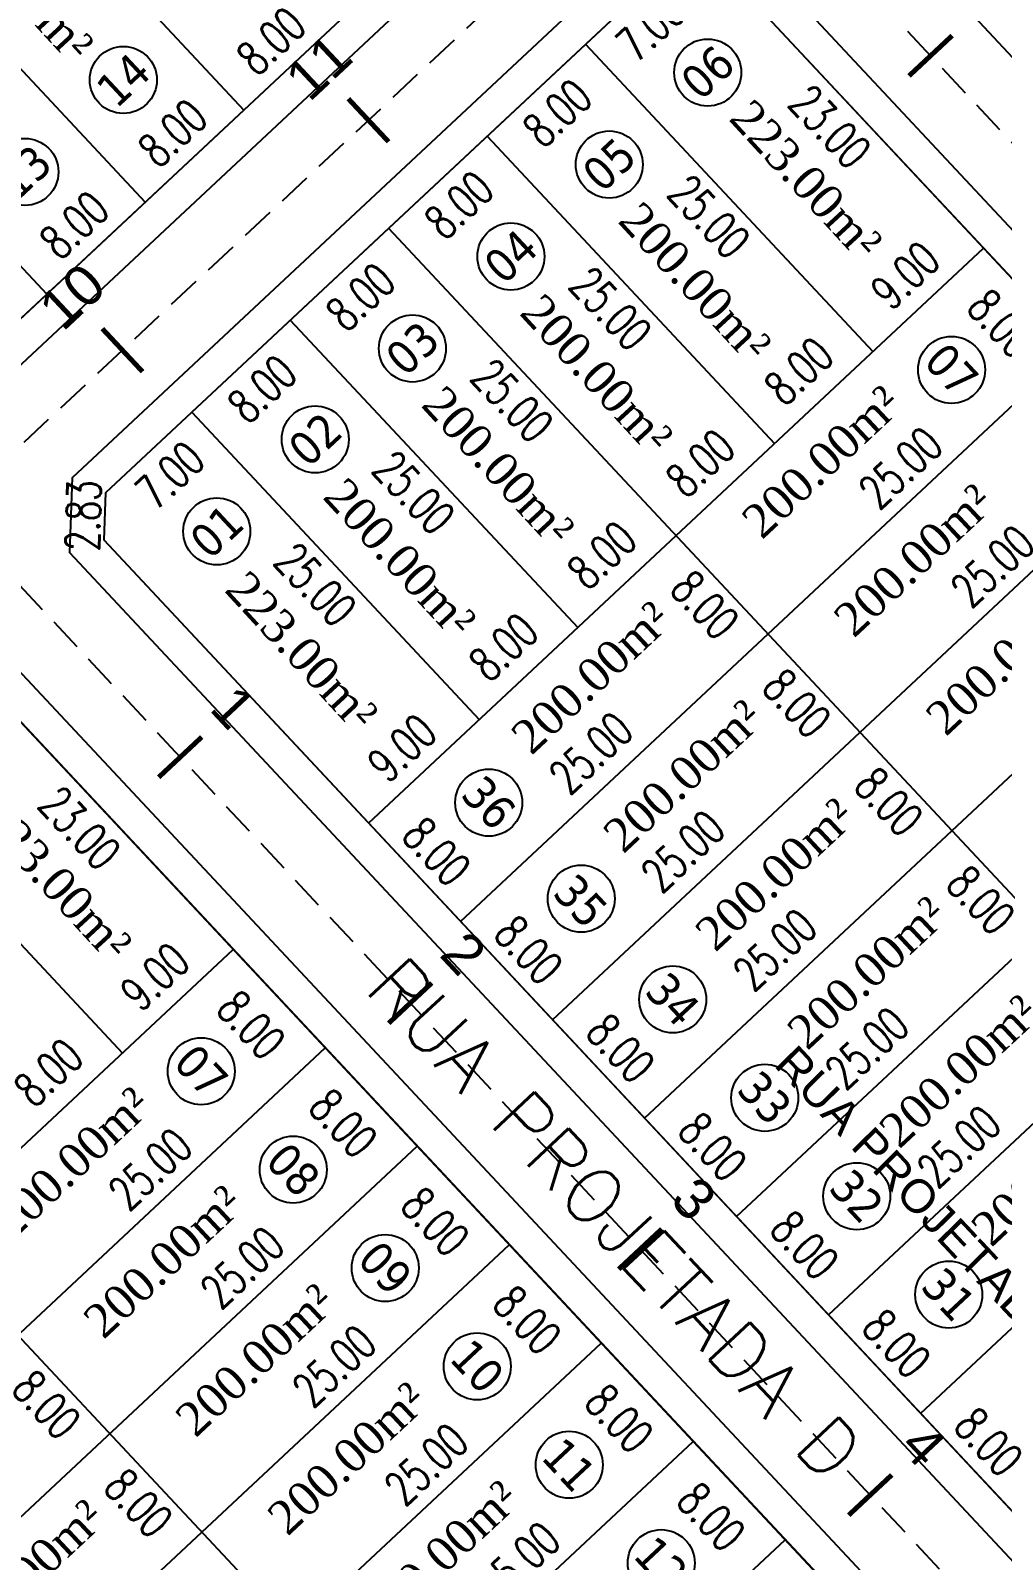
# Model space of a CAD drawing. Header units: metres. Extents: x 437145 to 443371, y 9612590 to 9615494.
# Drawn here: x 437368.7 to 437426.4, y 9614756.8 to 9614847.7 of the extents above; entities that cross this region are included whole.
import ezdxf

# ---------------------------------------------------------------- set-up
doc = ezdxf.new("R2010")
doc.units = ezdxf.units.M
doc.linetypes.add('ACAD_ISO02W100', pattern=[15, 12, -3])
doc.linetypes.add('DASHED2', pattern=[0.375, 0.25, -0.125])
for name, color, linetype in [('ADUTORA', 90, 'Continuous'), ('Auxiliar', 7, 'Continuous'), ('COTAS', 10, 'Continuous'), ('Eixo Acesso', 2, 'ACAD_ISO02W100'), ('Estacas', 7, 'Continuous'), ('Layer3', 1, 'Continuous'), ('M_FIO', 32, 'Continuous'), ('ÁREA', 7, 'Continuous')]:
    doc.layers.add(name, color=color, linetype=linetype)
doc.layers.get('0').off()
doc.styles.add('ARIAL', font='arial.ttf')
doc.styles.add('COTAS', font='romans.shx', dxfattribs={"width": 0.7})
doc.styles.add('symplex', font='simplex.shx', dxfattribs={"bigfont": 'bigfont.shx'})
doc.styles.add('tahoma', font='tahoma.ttf')
doc.styles.add('ÁREA', font='times.ttf', dxfattribs={"height": 2})
doc.dimstyles.new('C-75', dxfattribs={"dimtxt": 2, "dimasz": 0.2, "dimexe": 0, "dimexo": 0, "dimgap": 1, "dimtad": 0, "dimzin": 4, "dimdsep": 46, "dimtxsty": 'COTAS', "dimblk1": 'BOL-COT', "dimblk2": 'BOL-COT', "dimsah": 1, "dimcen": 0.1, "dimse1": 1, "dimse2": 1, "dimsd1": 1, "dimsd2": 1, "dimclrd": 8, "dimclre": 256, "dimaunit": 1, "dimadec": 3, "dimazin": 0, "dimtfac": 0.5, "dimtix": 1, "dimtmove": 0, "dimatfit": 3, "dimldrblk": 'BOL-COT', "dimfxl": 1, "dimtolj": 1, "dimtzin": 0, "dimarcsym": 0})

# ---------------------------------------------------------------- blocks, each defined once
blk = doc.blocks.new('Est')
at = {"const_width": 0.2}
blk.add_lwpolyline([(0, -1.19999999925494), (0, 1.200000001117586)], dxfattribs=at)
blk = doc.blocks.new('*D34')
at = {"layer": 'Layer3', "transparency": 16777216, "insert": (2648.772232264538, 1163.433519210066), "char_height": 2, "attachment_point": 5, "rotation": 0.002037063899419806, "style": 'COTAS'}
blk.add_mtext('\\A1;8.00', dxfattribs=at)
blk = doc.blocks.new('BOL-COT')
at = {"layer": 'COTAS'}
for p, q in [((-1.999999999999943, 8.53e-14), (2, 8.53e-14)), ((0, -2.999999999999971), (0, 3.000000000000028))]:
    blk.add_line(p, q, dxfattribs=at)
blk.add_circle((0, 0), 0.4, dxfattribs=at)
blk = doc.blocks.new('*D35')
at = {"layer": 'Layer3', "transparency": 16777216, "insert": (2640.772232270832, 1163.433235704298), "char_height": 2, "attachment_point": 5, "rotation": 0.0020370105386685595, "style": 'COTAS'}
blk.add_mtext('\\A1;8.00', dxfattribs=at)
blk = doc.blocks.new('*D36')
at = {"layer": 'Layer3', "transparency": 16777216, "insert": (2632.772232275457, 1163.432951325882), "char_height": 2, "attachment_point": 5, "rotation": 0.002037023878827723, "style": 'COTAS'}
blk.add_mtext('\\A1;8.00', dxfattribs=at)
blk = doc.blocks.new('*D371')
at = {"layer": 'Layer3', "transparency": 16777216, "insert": (2597.273511991792, 1127.708918668661), "char_height": 2, "attachment_point": 5, "rotation": 0.0017799846505465067, "style": 'COTAS'}
blk.add_mtext('\\A1;8.00', dxfattribs=at)
blk = doc.blocks.new('*D374')
at = {"layer": 'Layer3', "transparency": 16777216, "insert": (2608.53649510722, 1137.049171293905), "char_height": 2, "attachment_point": 5, "rotation": 270.0020370498348, "style": 'COTAS'}
blk.add_mtext('\\A1;23.00', dxfattribs=at)
blk = doc.blocks.new('*D376')
at = {"layer": 'Layer3', "transparency": 16777216, "insert": (2605.773508370029, 1127.549372935067), "char_height": 2, "attachment_point": 5, "rotation": 0.0020259455712132377, "style": 'COTAS'}
blk.add_mtext('\\A1;9.00', dxfattribs=at)
blk = doc.blocks.new('*D377')
at = {"layer": 'Layer3', "transparency": 16777216, "insert": (2607.994002007612, 1121.549151995918), "char_height": 2, "attachment_point": 5, "rotation": 270.0020370580631, "style": 'COTAS'}
blk.add_mtext('\\A1;8.00', dxfattribs=at)
blk = doc.blocks.new('*D378')
at = {"layer": 'Layer3', "transparency": 16777216, "insert": (2597.773797958392, 1119.392522829916), "char_height": 2, "attachment_point": 5, "rotation": 0.0020370569586835563, "style": 'COTAS'}
blk.add_mtext('\\A1;25.00', dxfattribs=at)
blk = doc.blocks.new('*D382')
at = {"layer": 'Layer3', "transparency": 16777216, "insert": (2607.9942864344, 1113.549152002103), "char_height": 2, "attachment_point": 5, "rotation": 270.00203704305534, "style": 'COTAS'}
blk.add_mtext('\\A1;8.00', dxfattribs=at)
blk = doc.blocks.new('*D383')
at = {"layer": 'Layer3', "transparency": 16777216, "insert": (2597.774082384144, 1111.392522837366), "char_height": 2, "attachment_point": 5, "rotation": 0.002037048421005068, "style": 'COTAS'}
blk.add_mtext('\\A1;25.00', dxfattribs=at)
blk = doc.blocks.new('*D385')
at = {"layer": 'Layer3', "transparency": 16777216, "insert": (2583.707817679528, 1113.370432805601), "char_height": 2, "attachment_point": 5, "rotation": 270.0020370509775, "style": 'COTAS'}
blk.add_mtext('\\A1;8.00', dxfattribs=at)
blk = doc.blocks.new('*D387')
at = {"layer": 'Layer3', "transparency": 16777216, "insert": (2607.994570849516, 1105.549152009503), "char_height": 2, "attachment_point": 5, "rotation": 270.0020370443069, "style": 'COTAS'}
blk.add_mtext('\\A1;8.00', dxfattribs=at)
blk = doc.blocks.new('*D388')
at = {"layer": 'Layer3', "transparency": 16777216, "insert": (2597.774366808196, 1103.39252284668), "char_height": 2, "attachment_point": 5, "rotation": 0.002037048421005068, "style": 'COTAS'}
blk.add_mtext('\\A1;25.00', dxfattribs=at)
blk = doc.blocks.new('*D390')
at = {"layer": 'Layer3', "transparency": 16777216, "insert": (2583.70810210387, 1105.370432813051), "char_height": 2, "attachment_point": 5, "rotation": 270.00203705848185, "style": 'COTAS'}
blk.add_mtext('\\A1;8.00', dxfattribs=at)
blk = doc.blocks.new('*D392')
at = {"layer": 'Layer3', "transparency": 16777216, "insert": (2607.994855283696, 1097.549152014561), "char_height": 2, "attachment_point": 5, "rotation": 270.0020370576452, "style": 'COTAS'}
blk.add_mtext('\\A1;8.00', dxfattribs=at)
blk = doc.blocks.new('*D393')
at = {"layer": 'Layer3', "transparency": 16777216, "insert": (2597.77465123614, 1095.392522853199), "char_height": 2, "attachment_point": 5, "rotation": 0.002037044152142905, "style": 'COTAS'}
blk.add_mtext('\\A1;25.00', dxfattribs=at)
blk = doc.blocks.new('*D397')
at = {"layer": 'Layer3', "transparency": 16777216, "insert": (2607.9951397044, 1089.549152018568), "char_height": 2, "attachment_point": 5, "rotation": 270.00203705056106, "style": 'COTAS'}
blk.add_mtext('\\A1;8.00', dxfattribs=at)
blk = doc.blocks.new('*D398')
at = {"layer": 'Layer3', "transparency": 16777216, "insert": (2597.77493565926, 1087.392522862512), "char_height": 2, "attachment_point": 5, "rotation": 0.002037044152142905, "style": 'COTAS'}
blk.add_mtext('\\A1;25.00', dxfattribs=at)
blk = doc.blocks.new('*D402')
at = {"layer": 'Layer3', "transparency": 16777216, "insert": (2607.995424137766, 1081.549152027215), "char_height": 2, "attachment_point": 5, "rotation": 270.00203704388855, "style": 'COTAS'}
blk.add_mtext('\\A1;8.00', dxfattribs=at)
blk = doc.blocks.new('*D450')
at = {"layer": 'Layer3', "transparency": 16777216, "insert": (2665.772758013434, 1148.631599573749), "char_height": 2, "attachment_point": 5, "rotation": 0.0020228337009015563, "style": 'COTAS'}
blk.add_mtext('\\A1;7.00', dxfattribs=at)
blk = doc.blocks.new('*D451')
at = {"layer": 'Layer3', "transparency": 16777216, "insert": (2626.772756270554, 1148.693116964172), "char_height": 2, "attachment_point": 5, "rotation": 0.00203696670719094, "style": 'COTAS'}
blk.add_mtext('\\A1;7.00', dxfattribs=at)
blk = doc.blocks.new('*D452')
at = {"layer": 'Layer3', "transparency": 16777216, "insert": (2634.273511978213, 1127.71023413572), "char_height": 2, "attachment_point": 5, "rotation": 0.001780011330945045, "style": 'COTAS'}
blk.add_mtext('\\A1;8.00', dxfattribs=at)
blk = doc.blocks.new('*D453')
at = {"layer": 'Layer3', "transparency": 16777216, "insert": (2634.272755919036, 1148.700461267824), "char_height": 2, "attachment_point": 5, "rotation": 0.002034049011651606, "style": 'COTAS'}
blk.add_mtext('\\A1;8.00', dxfattribs=at)
blk = doc.blocks.new('*D454')
at = {"layer": 'Layer3', "transparency": 16777216, "insert": (2636.642659202999, 1138.050152402283), "char_height": 2, "attachment_point": 5, "rotation": 270.00203705218485, "style": 'COTAS'}
blk.add_mtext('\\A1;25.00', dxfattribs=at)
blk = doc.blocks.new('*D455')
at = {"layer": 'Layer3', "transparency": 16777216, "insert": (2628.642659211643, 1138.049867975441), "char_height": 2, "attachment_point": 5, "rotation": 270.0020370520516, "style": 'COTAS'}
blk.add_mtext('\\A1;25.00', dxfattribs=at)
blk = doc.blocks.new('*D456')
at = {"layer": 'Layer3', "transparency": 16777216, "insert": (2642.273511973856, 1127.710518514137), "char_height": 2, "attachment_point": 5, "rotation": 0.0017799979907171283, "style": 'COTAS'}
blk.add_mtext('\\A1;8.00', dxfattribs=at)
blk = doc.blocks.new('*D457')
at = {"layer": 'Layer3', "transparency": 16777216, "insert": (2642.272755914548, 1148.700745653692), "char_height": 2, "attachment_point": 5, "rotation": 0.0020340623517878507, "style": 'COTAS'}
blk.add_mtext('\\A1;8.00', dxfattribs=at)
blk = doc.blocks.new('*D458')
at = {"layer": 'Layer3', "transparency": 16777216, "insert": (2644.642659199157, 1138.05043678537), "char_height": 2, "attachment_point": 5, "rotation": 270.0020370516512, "style": 'COTAS'}
blk.add_mtext('\\A1;25.00', dxfattribs=at)
blk = doc.blocks.new('*D459')
at = {"layer": 'Layer3', "transparency": 16777216, "insert": (2650.273511968492, 1127.710802987548), "char_height": 2, "attachment_point": 5, "rotation": 0.0017800113307674277, "style": 'COTAS'}
blk.add_mtext('\\A1;8.00', dxfattribs=at)
blk = doc.blocks.new('*D460')
at = {"layer": 'Layer3', "transparency": 16777216, "insert": (2650.272755910566, 1148.701030123378), "char_height": 2, "attachment_point": 5, "rotation": 0.002034049011663064, "style": 'COTAS'}
blk.add_mtext('\\A1;8.00', dxfattribs=at)
blk = doc.blocks.new('*D461')
at = {"layer": 'Layer3', "transparency": 16777216, "insert": (2652.642659193278, 1138.050721255095), "char_height": 2, "attachment_point": 5, "rotation": 270.00203705031737, "style": 'COTAS'}
blk.add_mtext('\\A1;25.00', dxfattribs=at)
blk = doc.blocks.new('*D462')
at = {"layer": 'Layer3', "transparency": 16777216, "insert": (2658.273511963756, 1127.711087405081), "char_height": 2, "attachment_point": 5, "rotation": 0.0017799979907572345, "style": 'COTAS'}
blk.add_mtext('\\A1;8.00', dxfattribs=at)
blk = doc.blocks.new('*D463')
at = {"layer": 'Layer3', "transparency": 16777216, "insert": (2658.272755905962, 1148.701314548361), "char_height": 2, "attachment_point": 5, "rotation": 0.002034062351570127, "style": 'COTAS'}
blk.add_mtext('\\A1;8.00', dxfattribs=at)
blk = doc.blocks.new('*D464')
at = {"layer": 'Layer3', "transparency": 16777216, "insert": (2660.642659188883, 1138.05100567922), "char_height": 2, "attachment_point": 5, "rotation": 270.00203704778266, "style": 'COTAS'}
blk.add_mtext('\\A1;25.00', dxfattribs=at)
blk = doc.blocks.new('*D465')
at = {"layer": 'Layer3', "transparency": 16777216, "insert": (2669.536495077738, 1137.051340042357), "char_height": 2, "attachment_point": 5, "rotation": 270.0020370522999, "style": 'COTAS'}
blk.add_mtext('\\A1;23.00', dxfattribs=at)
blk = doc.blocks.new('*D466')
at = {"layer": 'Layer3', "transparency": 16777216, "insert": (2625.773511387308, 1127.454118149686), "char_height": 2, "attachment_point": 5, "rotation": 0.002037056488290936, "style": 'COTAS'}
blk.add_mtext('\\A1;9.00', dxfattribs=at)
blk = doc.blocks.new('*D467')
at = {"layer": 'Layer3', "transparency": 16777216, "insert": (2666.773508342824, 1127.551541678938), "char_height": 2, "attachment_point": 5, "rotation": 0.0020259337131927585, "style": 'COTAS'}
blk.add_mtext('\\A1;9.00', dxfattribs=at)
blk = doc.blocks.new('*D468')
at = {"layer": 'Layer3', "transparency": 16777216, "insert": (2668.994001980749, 1121.551320742566), "char_height": 2, "attachment_point": 5, "rotation": 270.0020370584799, "style": 'COTAS'}
blk.add_mtext('\\A1;8.00', dxfattribs=at)
blk = doc.blocks.new('*D469')
at = {"layer": 'Layer3', "transparency": 16777216, "insert": (2658.773797931455, 1119.394691580306), "char_height": 2, "attachment_point": 5, "rotation": 0.002037048421005068, "style": 'COTAS'}
blk.add_mtext('\\A1;25.00', dxfattribs=at)
blk = doc.blocks.new('*D470')
at = {"layer": 'Layer3', "transparency": 16777216, "insert": (2623.065885604907, 1121.549687852572), "char_height": 2, "attachment_point": 5, "rotation": 270.00203705722976, "style": 'COTAS'}
blk.add_mtext('\\A1;8.00', dxfattribs=at)
blk = doc.blocks.new('*D471')
at = {"layer": 'Layer3', "transparency": 16777216, "insert": (2644.707533229051, 1121.372601542953), "char_height": 2, "attachment_point": 5, "rotation": 270.00203705139387, "style": 'COTAS'}
blk.add_mtext('\\A1;8.00', dxfattribs=at)
blk = doc.blocks.new('*D472')
at = {"layer": 'Layer3', "transparency": 16777216, "insert": (2633.773073566405, 1119.580843458283), "char_height": 2, "attachment_point": 5, "rotation": 0.02224350912377852, "style": 'COTAS'}
blk.add_mtext('\\A1;25.00', dxfattribs=at)
blk = doc.blocks.new('*D474')
at = {"layer": 'Layer3', "transparency": 16777216, "insert": (2658.774082356359, 1111.394691579375), "char_height": 2, "attachment_point": 5, "rotation": 0.00203705268987296, "style": 'COTAS'}
blk.add_mtext('\\A1;25.00', dxfattribs=at)
blk = doc.blocks.new('*D475')
at = {"layer": 'Layer3', "transparency": 16777216, "insert": (2623.066170030821, 1113.549687856812), "char_height": 2, "attachment_point": 5, "rotation": 270.0020370438891, "style": 'COTAS'}
blk.add_mtext('\\A1;8.00', dxfattribs=at)
blk = doc.blocks.new('*D476')
at = {"layer": 'Layer3', "transparency": 16777216, "insert": (2644.707817649143, 1113.372601546678), "char_height": 2, "attachment_point": 5, "rotation": 270.00203705722976, "style": 'COTAS'}
blk.add_mtext('\\A1;8.00', dxfattribs=at)
blk = doc.blocks.new('*D477')
at = {"layer": 'Layer3', "transparency": 16777216, "insert": (2633.773357991684, 1111.580843458283), "char_height": 2, "attachment_point": 5, "rotation": 0.02224352619775021, "style": 'COTAS'}
blk.add_mtext('\\A1;25.00', dxfattribs=at)
blk = doc.blocks.new('*D480')
at = {"layer": 'Layer3', "transparency": 16777216, "insert": (2623.066454454931, 1105.549687865167), "char_height": 2, "attachment_point": 5, "rotation": 270.00203704305676, "style": 'COTAS'}
blk.add_mtext('\\A1;8.00', dxfattribs=at)
blk = doc.blocks.new('*D481')
at = {"layer": 'Layer3', "transparency": 16777216, "insert": (2644.708102077212, 1105.372601559717), "char_height": 2, "attachment_point": 5, "rotation": 270.0020370576476, "style": 'COTAS'}
blk.add_mtext('\\A1;8.00', dxfattribs=at)
blk = doc.blocks.new('*D482')
at = {"layer": 'Layer3', "transparency": 16777216, "insert": (2633.77364241655, 1103.580843463871), "char_height": 2, "attachment_point": 5, "rotation": 0.0222435091221284, "style": 'COTAS'}
blk.add_mtext('\\A1;25.00', dxfattribs=at)
blk = doc.blocks.new('*D485')
at = {"layer": 'Layer3', "transparency": 16777216, "insert": (2623.06673887974, 1097.549687873113), "char_height": 2, "attachment_point": 5, "rotation": 270.0020370588973, "style": 'COTAS'}
blk.add_mtext('\\A1;8.00', dxfattribs=at)
blk = doc.blocks.new('*D486')
at = {"layer": 'Layer3', "transparency": 16777216, "insert": (2644.708386505396, 1097.372601557854), "char_height": 2, "attachment_point": 5, "rotation": 270.00203705181076, "style": 'COTAS'}
blk.add_mtext('\\A1;8.00', dxfattribs=at)
blk = doc.blocks.new('*D487')
at = {"layer": 'Layer3', "transparency": 16777216, "insert": (2633.773926844418, 1095.580843472253), "char_height": 2, "attachment_point": 5, "rotation": 0.022243504854916035, "style": 'COTAS'}
blk.add_mtext('\\A1;25.00', dxfattribs=at)
blk = doc.blocks.new('*D490')
at = {"layer": 'Layer3', "transparency": 16777216, "insert": (2623.067023300939, 1089.549687877536), "char_height": 2, "attachment_point": 5, "rotation": 270.00203705139387, "style": 'COTAS'}
blk.add_mtext('\\A1;8.00', dxfattribs=at)
blk = doc.blocks.new('*D492')
at = {"layer": 'Layer3', "transparency": 16777216, "insert": (2633.774211266926, 1087.580843479703), "char_height": 2, "attachment_point": 5, "rotation": 0.02224350485413681, "style": 'COTAS'}
blk.add_mtext('\\A1;25.00', dxfattribs=at)
blk = doc.blocks.new('*D498')
at = {"layer": 'Layer3', "transparency": 16777216, "insert": (2623.06759215594, 1073.549687889395), "char_height": 2, "attachment_point": 5, "rotation": 270.0020370434717, "style": 'COTAS'}
blk.add_mtext('\\A1;8.00', dxfattribs=at)
blk = doc.blocks.new('*D540')
at = {"layer": 'Layer3', "transparency": 16777216, "insert": (2621.363768647868, 1150.458552204706), "char_height": 2, "attachment_point": 5, "rotation": 45.00203714226978, "style": 'COTAS'}
blk.add_mtext('\\A1;2.83', dxfattribs=at)
blk = doc.blocks.new('*D815')
at = {"layer": 'Layer3', "transparency": 16777216, "insert": (2623.067307728512, 1081.549687874728), "char_height": 2, "attachment_point": 5, "rotation": 270.0020370509765, "style": 'COTAS'}
blk.add_mtext('\\A1;8.00', dxfattribs=at)
blk = doc.blocks.new('atutu')
at = {"layer": 'Layer3', "color": 0}
blk.add_line((2621.272761371127, 1148.549624311137), (2623.272690263659, 1150.549695423204), dxfattribs=at)
for points in [[(2628.771410533542, 1186.549871355626), (2628.772299219354, 1161.549890185106)], [(2636.7714105297, 1186.550155779678), (2636.772299214639, 1161.550174609158)], [(2644.771410525218, 1186.550440207454), (2644.772299210972, 1161.550459033209)], [(2698.272299179307, 1161.552361747581), (2532.772299272905, 1161.546478644344)], [(2585.272690274893, 1150.548344150516), (2585.277916601941, 1003.548344303253)], [(2601.272690266162, 1150.548914784896), (2601.273579096736, 1125.548914810973)], [(2623.272690067674, 1150.549695222038), (2669.27269024608, 1150.551330669183)], [(2630.272690258886, 1150.549944281909), (2630.273579090334, 1125.549944304261)], [(2638.272690253473, 1150.550228694785), (2638.273579084862, 1125.550228715274)], [(2646.272690248816, 1150.550513102073), (2646.277916575398, 1003.550513051781)], [(2654.272690245207, 1150.55079907212), (2654.273579074967, 1125.550799100059)], [(2662.272690239852, 1150.55108373459), (2662.273579070543, 1125.551083760667)], [(2610.277845480678, 1005.549233153793), (2610.272761378228, 1148.549233019683)], [(2621.277845473227, 1005.549624419171), (2621.272761372058, 1148.549624309275)], [(2671.277845454135, 1005.551402079272), (2671.272761350987, 1148.551401777524)], [(2560.273579120834, 1125.547455387521), (2610.273579101917, 1125.549233049485)], [(2621.273579095106, 1125.549624132323), (2671.273579073395, 1125.55140179615)], [(2560.273863456178, 1117.547455387521), (2610.273863525852, 1117.549233049485)], [(2621.273863429868, 1117.549624335352), (2671.273863499542, 1117.551401997316)], [(2560.274147881161, 1109.547455389384), (2610.274147950777, 1109.54923305321)], [(2621.274147854792, 1109.549624337214), (2671.274147924525, 1109.551402002904)], [(2560.274432308181, 1101.547455404285), (2610.274432375935, 1101.549233064386)], [(2621.274432280765, 1101.549624350253), (2671.274432349683, 1101.551402015942)], [(2560.274716733048, 1093.547455406147), (2610.274716800801, 1093.549233064386)], [(2621.274716706621, 1093.549624355841), (2671.274716774549, 1093.55140201408)], [(2560.275001158962, 1085.547455409873), (2610.275001225668, 1085.5492330737)], [(2621.275001132477, 1085.549624359566), (2671.275001199416, 1085.551402019668)], [(2560.275285585051, 1077.547455417323), (2610.275285653677, 1077.549233079287)], [(2621.275285558624, 1077.549624368879), (2671.275285626378, 1077.551402028981)]]:
    blk.add_lwpolyline(points, dxfattribs=at)
for centre in [(2632.775128605799, 1167.740030816156), (2640.775128601143, 1167.74031524207), (2626.517483219528, 1144.361449288535), (2634.517483214115, 1144.361733716312), (2642.425060610136, 1144.361979393619), (2650.425060608565, 1144.362299289885), (2658.425060600182, 1144.362548245448), (2666.42506059442, 1144.362832665774), (2603.94375406208, 1121.569601482111), (2627.313049014682, 1121.561615569848), (2664.943754035363, 1121.571770226914), (2603.944038488053, 1113.569601480249), (2627.429558332102, 1113.645235762331), (2603.944322912221, 1105.569601491424), (2627.313617863949, 1105.561615577298), (2603.944607340754, 1097.569601497012), (2627.313902292482, 1097.561615588474), (2603.944891762129, 1089.569601498875), (2627.314186714614, 1089.561615590337), (2603.945176189033, 1081.569601511914), (2627.314471138316, 1081.561615588474)]:
    blk.add_circle(centre, 1.990958139869911, dxfattribs=at)
at = {"layer": 'M_FIO'}
for p, q in [((2619.272731918458, 1149.377980325702), (2622.444192033052, 1152.549665967333)), ((2619.272731919564, 1149.377980325702), (2622.444192034158, 1152.549665967333))]:
    blk.add_line(p, q, dxfattribs=at)
for points in [[(2699.100798902592, 1159.552392701018), (2531.943942021486, 1159.546450702804)], [(2699.100798903697, 1159.552392701018), (2531.943942022592, 1159.546450702804)], [(2622.444191834157, 1152.54966576803), (2670.101046265185, 1152.551360121328)], [(2622.444191835263, 1152.54966576803), (2670.101046266291, 1152.551360121328)], [(2612.277874932532, 1004.720877139229), (2612.272731922532, 1149.37773125093)], [(2612.277874933638, 1004.720877139229), (2612.272731923638, 1149.37773125093)], [(2619.277874927992, 1004.721126187924), (2619.27273191939, 1149.377980325702)], [(2619.277874929097, 1004.721126187924), (2619.272731920495, 1149.377980325702)], [(2673.277874905815, 1004.72304605912), (2673.272731897096, 1149.379900003183)], [(2673.277874906921, 1004.72304605912), (2673.272731898201, 1149.379900003183)], [(2680.277874901798, 1004.723295137617), (2680.272731892381, 1149.380148874927)], [(2680.277874902904, 1004.723295137617), (2680.272731893487, 1149.380148874927)]]:
    blk.add_lwpolyline(points, dxfattribs=at)
at = {"layer": 'ADUTORA', "color": 7, "style": 'symplex'}
blk.add_text('RUA PROJETADA D', height=3.284297485517897, rotation=270.0256716937466, dxfattribs=at).set_placement((2614.258553344023, 1118.543453418049))
at = {"layer": 'Layer3', "color": 5, "char_height": 1.999999999999999, "attachment_point": 5, "style": 'tahoma'}
for s, insert, rotation in [('\\A1;13', (2632.775128588221, 1167.740032421756), 0.0020370548664193034), ('\\A1;14', (2640.775128584204, 1167.740316795516), 0.0020370548664193034), ('\\A1;01', (2626.517483219703, 1144.36144929226), 0.0020370548664193034), ('\\A1;02', (2634.517483214115, 1144.361733720037), 0.0020370548664193034), ('\\A1;03', (2642.425060610311, 1144.361979399207), 0.0020370548664193034), ('\\A1;04', (2650.425060608739, 1144.362299295473), 0.0020370548664193034), ('\\A1;05', (2658.425060600299, 1144.362548251036), 0.0020370548664193034), ('\\A1;06', (2666.425060594594, 1144.3628326695), 0.0020370548664193034), ('\\A1;07', (2603.943754064292, 1121.569601487699), 270.0497252510426), ('\\A1;36', (2627.313049014914, 1121.56161557171), 270.0497252510426), ('\\A1;07', (2664.943754036469, 1121.571770230639), 270.0497252510426), ('\\A1;08', (2603.944038489159, 1113.569601483974), 270.0497252510426), ('\\A1;35', (2627.313333439956, 1113.56161557171), 270.0497252510426), ('\\A1;09', (2603.944322914375, 1105.569601498875), 270.0497252510426), ('\\A1;34', (2627.313617864182, 1105.561615579161), 270.0497252510426), ('\\A1;10', (2603.944607341977, 1097.5696015026), 270.0497252510426), ('\\A1;33', (2627.313902292716, 1097.561615586612), 270.0497252510426), ('\\A1;11', (2603.944891764108, 1089.569601504463), 270.0497252510426), ('\\A1;32', (2627.31418671473, 1089.561615588474), 270.0497252510426), ('\\A1;12', (2603.945176191011, 1081.569601515639), 270.0497252510426), ('\\A1;31', (2627.31447113849, 1081.561615586612), 270.0497252510426)]:
    blk.add_mtext(s, dxfattribs=dict(at, insert=insert, rotation=rotation))
at = {"layer": 'ÁREA', "linetype": 'Continuous', "lineweight": -2, "extrusion": (-0.0006588081243978, -0.0262267346955952, 0.9996558029437244), "style": 'ÁREA'}
for s, p in [('200.00m²', (2608.684116964573, 1247.42583162462, -37.25130537612594)), ('223.00m²', (2574.912584035229, 1206.017049484264, -36.16457159791063)), ('200.00m²', (2602.936460326841, 1206.779806899266, -36.18458943470378)), ('223.00m²', (2635.893293147782, 1207.550509007168, -36.20481577272201))]:
    blk.add_text(s, height=1.999999999999999, rotation=270.9999999799873, dxfattribs=at).set_placement(p)
at = {"layer": 'ÁREA', "linetype": 'Continuous', "lineweight": -2, "extrusion": (-0.0006588081243978001, -0.02622673469559521, 0.9996558029437245), "style": 'ÁREA'}
for s, p in [('223.00m²', (2594.906259147942, 1206.5198230991, -36.17776640903463)), ('200.00m²', (2610.933930376772, 1206.98091630994, -36.18986735795434)), ('200.00m²', (2618.931400425099, 1207.182025800653, -36.19514528380036)), ('200.00m²', (2626.928870466449, 1207.383135244631, -36.20042320818698))]:
    blk.add_text(s, height=1.999999999999999, rotation=270.9999999799873, dxfattribs=at).set_placement(p)
at = {"layer": 'ÁREA', "linetype": 'Continuous', "lineweight": -2, "extrusion": (0.02623078245114181, -0.0004708427962515001, 0.9996558029437245), "style": 'ÁREA'}
for p in [(1168.140915286328, -2567.482270414295, 62.82802436335215), (1169.237857902677, -2628.451414025164, 64.4281010710132), (1160.893109917892, -2609.852016994809, 63.93997773183143), (1151.797460902392, -2549.026685191786, 62.34367522704777), (1152.8944035355, -2609.995828802234, 63.9437519348479), (1144.895697142058, -2610.139640616725, 63.94752613797707), (1136.896990754145, -2610.283452427977, 63.95130034093843), (1128.898284360589, -2610.427264236122, 63.95507454413575)]:
    blk.add_text('200.00m²', height=1.999999999999999, rotation=270.9999999484056, dxfattribs=at).set_placement(p)
at = {"layer": 'ÁREA', "linetype": 'Continuous', "lineweight": -2, "extrusion": (0.0262307824511418, -0.0004708427962515, 0.9996558029437244), "style": 'ÁREA'}
for p in [(1168.891816322407, -2609.708205174409, 63.93620352875373), (1160.142208903853, -2567.626082217057, 62.83179856655192), (1161.239151525839, -2628.595225830621, 64.43187527417003), (1152.143502515861, -2567.769894023888, 62.8355727694009), (1153.240445137892, -2628.739037639949, 64.43564947726372), (1144.144796118653, -2567.913705836177, 62.83934697250136), (1136.146089727065, -2568.057517650228, 62.84312117562715)]:
    blk.add_text('200.00m²', height=1.999999999999999, rotation=270.9999999484056, dxfattribs=at).set_placement(p)
at = {"layer": 'Layer3', "color": 0}
for p1, p2, distance, picture, middle in [((2636.772299216444, 1161.550175322551), (2628.772299220402, 1161.549890900362), -1.882918215614994, '*D36', (2632.772232275457, 1163.432951325882)), ((2644.772299211322, 1161.550459700036), (2636.772299215396, 1161.55017527971), -1.8829182156149784, '*D35', (2640.772232270832, 1163.433235704298)), ((2652.772299206956, 1161.550743207666), (2644.772299210681, 1161.550458779889), -1.8829182174790502, '*D34', (2648.772232264538, 1163.433519210066)), ((2623.272690264415, 1150.549695223901), (2621.272761371709, 1148.549624111834), -1.2854138558333417, '*D540', (2621.363768647868, 1150.458552204706)), ((2623.272690264415, 1150.549695223901), (2630.272690258536, 1150.549944086331), -1.8567026921172185, '*D451', (2626.772756270554, 1148.693116964172)), ((2630.27269026005, 1150.549907775927), (2630.273579090392, 1125.549944112408), -1.6304754646085113, '*D455', (2628.642659211643, 1138.049867975441)), ((2630.272690259759, 1150.549908196884), (2638.272690254345, 1150.550192203704), -1.84958893363547, '*D453', (2634.272755919036, 1148.700461267824)), ((2638.272690254345, 1150.550192203704), (2638.273579084746, 1125.550228538322), -1.6304754675775572, '*D454', (2636.642659202999, 1138.050152402283)), ((2638.272690254695, 1150.550192578095), (2646.272690249573, 1150.550476586777), -1.849588929909513, '*D457', (2642.272755914548, 1148.700745653692)), ((2646.272690249573, 1150.550476586777), (2646.27357907974, 1125.550512921396), -1.6304754665293635, '*D458', (2644.642659199157, 1138.05043678537)), ((2646.272690251319, 1150.550477048713), (2654.272690245847, 1150.550761055532), -1.8495889299094976, '*D460', (2650.272755910566, 1148.701030123378)), ((2654.272690245847, 1150.550761055532), (2654.273579075433, 1125.550797392014), -1.630475468393827, '*D461', (2652.642659193278, 1138.050721255095)), ((2654.272690245673, 1150.550761470902), (2662.272690241423, 1150.551045479584), -1.84958892804755, '*D463', (2658.272755905962, 1148.701314548361)), ((2662.272690241423, 1150.551045479584), (2662.273579069903, 1125.551081816065), -1.6304754678103834, '*D464', (2660.642659188883, 1138.05100567922)), ((2662.272690238804, 1150.551083537149), (2669.272690244159, 1150.551330672908), -1.9196075324763557, '*D450', (2665.772758013434, 1148.631599573749)), ((2610.272761378636, 1148.549233028996), (2610.273579102849, 1125.549233047623), -1.7366751346197187, '*D374', (2608.53649510722, 1137.049171293905)), ((2671.272761350987, 1148.551401777524), (2671.273579076189, 1125.55140179615), -1.7366751369484832, '*D465', (2669.536495077738, 1137.051340042357)), ((2593.273579102616, 1125.548628639761), (2601.273579098948, 1125.548877172503), 2.160165763571429, '*D371', (2597.273511991792, 1127.708918668661)), ((2610.273579100986, 1125.549233049485), (2601.273579097901, 1125.548914814699), -2.000299004225474, '*D376', (2605.773508370029, 1127.549372935067)), ((2621.273579095106, 1125.549624132323), (2630.273579090392, 1125.549944112408), 1.904334028523724, '*D466', (2625.773511387308, 1127.454118149686)), ((2630.273579089984, 1125.549944104958), (2638.273579086434, 1125.550192641425), 2.16016576357146, '*D452', (2634.273511978213, 1127.71023413572)), ((2638.273579085095, 1125.550228488031), (2646.273579081602, 1125.550477022636), 2.1601657598454715, '*D456', (2642.273511973856, 1127.710518514137)), ((2646.273579079856, 1125.550512956786), (2654.27357907712, 1125.550761493254), 2.1601657635705505, '*D459', (2650.273511968492, 1127.710802987548)), ((2654.273579075083, 1125.550797384563), (2662.273579071416, 1125.551045919168), 2.1601657542584456, '*D462', (2658.273511963756, 1127.711087405081)), ((2671.273579073395, 1125.55140179615), (2662.273579070252, 1125.551083563226), -2.000299000501533, '*D467', (2666.773508342824, 1127.551541678938)), ((2610.273579100752, 1125.54923304576), (2610.273863527715, 1117.549233049485), -2.279719308062986, '*D377', (2607.994002007612, 1121.549151995918)), ((2621.273579095106, 1125.549624132323), (2621.273863521953, 1117.549624137911), 1.7921642975096803, '*D470', (2623.065885604907, 1121.549687852572)), ((2671.273579074094, 1125.551401792425), (2671.273863501114, 1117.55140179615), -2.279719308294908, '*D468', (2668.994001980749, 1121.551320742566)), ((2610.273863527075, 1117.549233055073), (2585.273863491568, 1117.548344221297), -1.8437341928963509, '*D378', (2597.773797958392, 1119.392522829916)), ((2621.273863835517, 1117.54080740768), (2646.27386350513, 1117.550512969825), 2.03518342289813, '*D472', (2633.773073566405, 1119.580843458283)), ((2671.273863499251, 1117.551401799875), (2646.273863464967, 1117.550512969825), -1.8437341966214038, '*D469', (2658.773797931455, 1119.394691580306)), ((2610.273863527773, 1117.549233051348), (2610.274147952639, 1109.549233055073), -2.2797193072457835, '*D382', (2607.9942864344, 1113.549152002103)), ((2621.273863521953, 1117.549624137911), (2621.274147946935, 1109.549624141637), 1.7921642975105747, '*D475', (2623.066170030821, 1113.549687856812)), ((2610.274147951941, 1109.549233058798), (2585.274147917657, 1109.548344228747), -1.8437341947592134, '*D383', (2597.774082384144, 1111.392522837366)), ((2621.274148260558, 1109.540807405817), (2646.27414793186, 1109.550512975413), 2.035183421036175, '*D477', (2633.773357991684, 1111.580843458283)), ((2671.27414792435, 1109.551401807326), (2646.27414788995, 1109.550512975413), -1.843734189170146, '*D474', (2658.774082356359, 1111.394691579375)), ((2610.274147951824, 1109.549233056936), (2610.274432376866, 1101.549233064386), -2.2797193162707012, '*D387', (2607.994570849516, 1105.549152009503)), ((2621.27414794612, 1109.549624143499), (2621.274432370987, 1101.549624152812), 1.7921642975096646, '*D480', (2623.066454454931, 1105.549687865167)), ((2610.274432376109, 1101.549233068112), (2585.274432341592, 1101.548344238061), -1.843734194758304, '*D388', (2597.774366808196, 1103.39252284668)), ((2621.274432684726, 1101.540807424444), (2646.274432356202, 1101.550512986589), 2.0351834117220307, '*D482', (2633.77364241655, 1103.580843463871)), ((2610.27443237867, 1101.549233066249), (2610.274716805574, 1093.549233066249), -2.2797193098656043, '*D392', (2607.994855283696, 1097.549152014561)), ((2621.27443237285, 1101.549624152812), (2621.274716799928, 1093.5496241584), 1.7921642944837932, '*D485', (2623.06673887974, 1097.549687873113)), ((2621.274717113376, 1093.540807428169), (2646.274716782989, 1093.550512988451), 2.035183417311045, '*D487', (2633.773926844418, 1095.580843472253)), ((2610.274716803828, 1093.549233069974), (2585.274716769485, 1093.548344241786), -1.8437341984842717, '*D393', (2597.77465123614, 1095.392522853199)), ((2610.274716801733, 1093.549233064386), (2610.275001227647, 1085.549233075562), -2.2797193117309673, '*D397', (2607.9951397044, 1089.549152018568)), ((2621.27471679597, 1093.549624156538), (2621.275001222, 1085.549624163988), 1.7921642930877104, '*D490', (2623.067023300939, 1089.549687877536)), ((2610.27500122689, 1085.549233079287), (2585.275001192664, 1085.548344251099), -1.8437341984842717, '*D398', (2597.77493565926, 1087.392522862512)), ((2621.275001535449, 1085.540807431895), (2646.275001205935, 1085.550512992176), 2.035183421036108, '*D492', (2633.774211266926, 1087.580843479703)), ((2610.275001228695, 1085.549233077425), (2610.275285653677, 1077.549233079287), -2.2797193048610898, '*D402', (2607.995424137766, 1081.549152027215)), ((2621.275001219672, 1085.549624154675), (2621.275285645645, 1077.549624160263), 1.7921642969858045, '*D815', (2623.067307728512, 1081.549687874728)), ((2621.275285648031, 1077.549624171439), (2621.275570072956, 1069.549624173302), 1.7921642965797067, '*D498', (2623.06759215594, 1073.549687889395))]:
    dim = blk.add_aligned_dim(p1=p1, p2=p2, distance=distance, dimstyle='C-75', dxfattribs=at)
    dim.commit()
    dim.dimension.update_dxf_attribs({"geometry": picture, "text_midpoint": middle})
for base, p1, p2, angle, picture, middle in [((2644.707675442066, 1117.372601545323), (2642.176768734668, 1125.372511566016), (2642.177053160698, 1117.372511573467), 270.00203705139063, '*D471', (2644.707533229051, 1121.372601542953)), ((2583.707959892515, 1109.370432804227), (2581.177053187299, 1117.370342823076), (2581.177337613272, 1109.370342832389), 270.0020370509808, '*D385', (2583.707817679528, 1113.370432805601)), ((2644.707959862566, 1109.372601549306), (2642.177053159651, 1117.372511571604), (2642.177337586496, 1109.372511577192), 270.0020370572233, '*D476', (2644.707817649143, 1113.372601546678)), ((2583.708244317381, 1101.370432815735), (2581.177337611409, 1109.370342832389), (2581.177622038429, 1101.370342843565), 270.00203705848185, '*D390', (2583.70810210387, 1105.370432813051)), ((2644.708244290664, 1101.372601558638), (2642.177337583702, 1109.372511577192), (2642.177622010606, 1101.372511586505), 270.0020370576476, '*D481', (2644.708102077212, 1105.372601559717)), ((2644.70852871844, 1093.372601563968), (2642.177622012352, 1101.372511584643), (2642.177906438441, 1093.372511592093), 270.00203705181076, '*D486', (2644.708386505396, 1097.372601557854))]:
    dim = blk.add_linear_dim(base=base, p1=p1, p2=p2, angle=angle, dimstyle='C-75', dxfattribs=at)
    dim.commit()
    dim.dimension.update_dxf_attribs({"geometry": picture, "text_midpoint": middle, "dimtype": 129})

msp = doc.modelspace()

# ---------------------------------------------------------------- linework, layer by layer
at = {"layer": 'Auxiliar', "color": 2, "linetype": 'Continuous', "lineweight": -3}
for p, q in [((437299.5372544108, 9614766.4881804), (437420.4315145742, 9614879.513964465)), ((437373.1574523654, 9614820.258148815), (437406.7602881426, 9614851.672307285)), ((437507.2451886897, 9614747.118792105), (437409.5854472098, 9614851.57727613)), ((437373.0615023398, 9614817.430513922), (437373.1574523654, 9614820.258148815)), ((437470.722913689, 9614712.971973145), (437373.0615023398, 9614817.430513922)), ((437462.6864068646, 9614705.46014509), (437365.0266653849, 9614809.918629115))]:
    msp.add_line(p, q, dxfattribs=at)
at = {"layer": 'Eixo Acesso', "color": 3, "linetype": 'DASHED2', "lineweight": -3, "ltscale": 8}
for p, q in [((437228.05493295, 9614692.129022036), (437544.7158828954, 9614988.179904092)), ((437408.4823613578, 9614860.813223029), (437516.3861337526, 9614745.397553105)), ((437363.9231477565, 9614819.154172577), (437471.8269201657, 9614703.738502664))]:
    msp.add_line(p, q, dxfattribs=at)

# ---------------------------------------------------------------- block references
at = {"rotation": 43.07140519794264}
msp.add_blockref('atutu', (436242.5698856535, 9612188.321055599), dxfattribs=at)
at = {"layer": 'Estacas', "color": 7, "linetype": 'Continuous', "lineweight": -3, "xscale": 1.458333333106969, "yscale": 1.458333333106969, "zscale": 1.458333333106969}
for p, rotation in [((437422.1410664611, 9614846.203644836), 313.0734422361365), ((437388.7602934476, 9614842.374777738), 43.07344208228414), ((437374.1507152206, 9614828.716072677), 43.07344208228414), ((437377.5818528618, 9614804.544594388), 313.073442243589), ((437391.240557967, 9614789.935016196), 313.073442243589), ((437404.8992630721, 9614775.32543801), 313.073442243589), ((437418.5579681775, 9614760.71585982), 313.073442243589)]:
    msp.add_blockref('Est', p, dxfattribs=dict(at, rotation=rotation))

# ---------------------------------------------------------------- texts
at = {"layer": 'ADUTORA', "color": 7, "extrusion": (0.2523981432401358, 0.1002419811213371, 0.9624171250085908), "style": 'ARIAL'}
msp.add_text('RUA PROJETADA D', height=2, rotation=202.2865637537625, dxfattribs=at).set_placement((8774380.091426974, -3806787.973986694, 1074273.5260825))
at = {"layer": 'Estacas', "color": 7, "linetype": 'Continuous', "lineweight": -3, "char_height": 2.399999999999999, "attachment_point": 8, "style": 'ARIAL'}
for s, insert, rotation in [('{\\C256;11}', (437386.6090474001, 9614844.67578631), 43.07344208228415), ('{\\C256;10}', (437371.9994691732, 9614831.017081248), 43.07344208228415), ('{\\C256;1}', (437379.8828614265, 9614806.69584044), 313.073442243589), ('{\\C256;2}', (437393.5415665317, 9614792.086262252), 313.073442243589), ('{\\C256;3}', (437407.200271637, 9614777.476684064), 313.073442243589), ('{\\C256;4}', (437420.8589767422, 9614762.867105877), 313.073442243589)]:
    msp.add_mtext(s, dxfattribs=dict(at, insert=insert, rotation=rotation))

doc.saveas('drawing.dxf')
